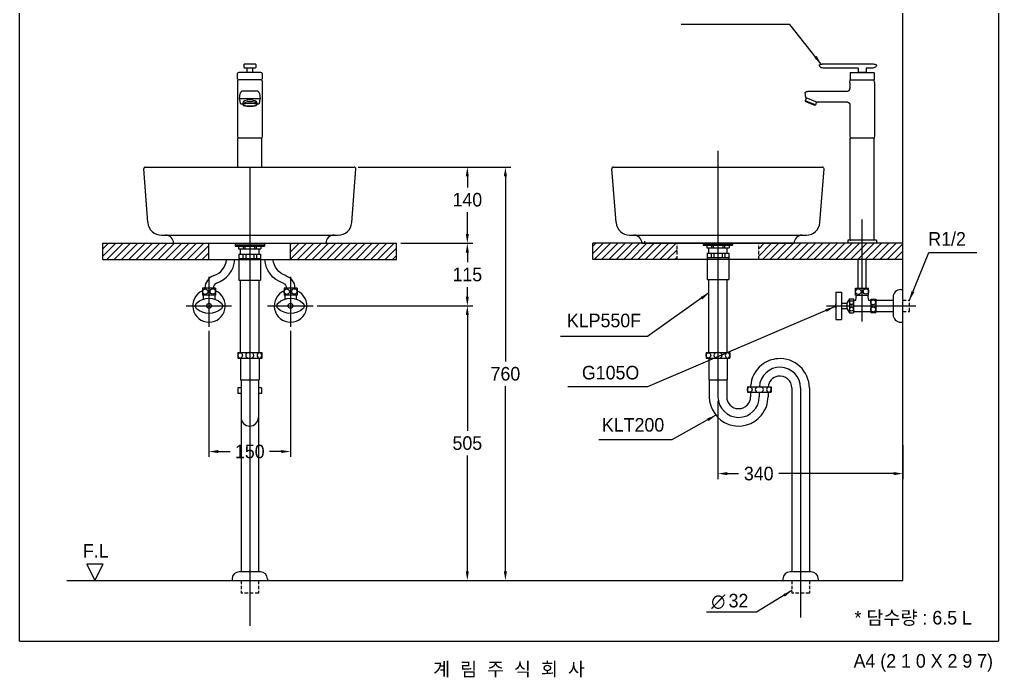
# Model space of a CAD drawing. Header units: millimetres. Extents: x 0 to 3800, y -67 to 2530.
# Drawn here: x 2000 to 3800, y -67 to 1143 of the extents above; entities that cross this region are included whole.
import ezdxf
from ezdxf.enums import TextEntityAlignment as Align
from ezdxf.lldxf.tags import DXFTag

# ---------------------------------------------------------------- set-up
doc = ezdxf.new("R2010")
doc.units = ezdxf.units.MM
doc.linetypes.add('DASHED2', pattern=[9.525, 6.35, -3.175])
for name, color, linetype in [('TEXT', 7, 'Continuous'), ('내부선 및 부속', 4, 'Continuous'), ('도각라인', 255, 'Continuous'), ('외형선', 3, 'Continuous'), ('점선', 6, 'DASHED2'), ('중심선', 1, 'DASHED'), ('치수선', 7, 'Continuous')]:
    doc.layers.add(name, color=color, linetype=linetype)
doc.styles.add('140911', font='HBATANG.TTF')
doc.styles.add('____', font='')
doc.styles.add('타이틀', font='H2GTRM.TTF', dxfattribs={"height": 25})
doc.styles.get('____').set_extended_font_data('굴림')
tags = doc.linetypes.add('DASHDOT', pattern=[70, 31, -13, 13, -13]).pattern_tags.tags
tags[10:11] = [DXFTag(74, 4), DXFTag(75, 0), DXFTag(340, '0'), DXFTag(46, 0.0), DXFTag(50, 0.0), DXFTag(44, 0.0), DXFTag(45, 0.0)]
tags[8:9] = [DXFTag(74, 4), DXFTag(75, 0), DXFTag(340, '0'), DXFTag(46, 0.0), DXFTag(50, 0.0), DXFTag(44, 0.0), DXFTag(45, 0.0)]
tags[6:7] = [DXFTag(74, 4), DXFTag(75, 0), DXFTag(340, '0'), DXFTag(46, 0.0), DXFTag(50, 0.0), DXFTag(44, 0.0), DXFTag(45, 0.0)]
tags[4:5] = [DXFTag(74, 4), DXFTag(75, 0), DXFTag(340, '0'), DXFTag(46, 0.0), DXFTag(50, 0.0), DXFTag(44, 0.0), DXFTag(45, 0.0)]
tags = doc.linetypes.add('DASHED', pattern=[25.72, 12.86, -12.86]).pattern_tags.tags
tags[6:7] = [DXFTag(74, 4), DXFTag(75, 0), DXFTag(340, '0'), DXFTag(46, 0.0), DXFTag(50, 0.0), DXFTag(44, 0.0), DXFTag(45, 0.0)]
tags[4:5] = [DXFTag(74, 4), DXFTag(75, 0), DXFTag(340, '0'), DXFTag(46, 0.0), DXFTag(50, 0.0), DXFTag(44, 0.0), DXFTag(45, 0.0)]
doc.dimstyles.new('MSADIM', dxfattribs={"dimtxt": 33, "dimasz": 17, "dimexe": 10, "dimexo": 7.5, "dimgap": 10, "dimtad": 0, "dimtih": 1, "dimtoh": 1, "dimdec": 0, "dimzin": 1, "dimdsep": 46, "dimtxsty": '____', "dimcen": 11.25, "dimadec": 0, "dimazin": 0, "dimtfac": 1, "dimtdec": 0, "dimtix": 1, "dimtmove": 0, "dimatfit": 3, "dimfxl": 1, "dimtolj": 1, "dimtzin": 1, "dimarcsym": 0})
pattern_1 = [(45, (730.329, 6491.065), (-6.735192, 6.735192), [])]
pattern_2 = [(45, (736.984, 6491.065), (-6.735192, 6.735192), [])]

# ---------------------------------------------------------------- blocks, each defined once
blk = doc.blocks.new('*D5')
at = {"layer": '치수선', "color": 0, "linetype": 'Continuous', "lineweight": -2, "transparency": 16777216}
for p, q in [((2622.8, 871.3), (2833.4, 871.3)), ((2823.4, 854.3), (2823.4, 834.1)), ((2823.4, 748.3), (2823.4, 788.4)), ((2700.9, 731.3), (2833.4, 731.3))]:
    blk.add_line(p, q, dxfattribs=at)
at = {"layer": '치수선', "color": 0, "linetype": 'Continuous', "transparency": 16777216}
for points in [[(2820.5, 854.3), (2826.2, 854.3), (2823.4, 871.3)], [(2820.5, 748.3), (2826.2, 748.3), (2823.4, 731.3)]]:
    blk.add_solid(points, dxfattribs=at)
at = {"layer": '치수선', "color": 0, "linetype": 'Continuous', "transparency": 16777216, "insert": (2823.4, 811.3), "char_height": 25, "attachment_point": 5, "style": '____'}
blk.add_mtext('\\A1;140', dxfattribs=at)
blk = doc.blocks.new('*D6')
at = {"layer": '치수선', "color": 0, "linetype": 'Continuous', "lineweight": -2, "transparency": 16777216}
for p, q in [((2700.9, 731.3), (2833.4, 731.3)), ((2823.4, 714.3), (2823.4, 696.6)), ((2823.4, 633.3), (2823.4, 650.9)), ((2547.2, 616.3), (2833.4, 616.3))]:
    blk.add_line(p, q, dxfattribs=at)
at = {"layer": '치수선', "color": 0, "linetype": 'Continuous', "transparency": 16777216}
for points in [[(2820.5, 714.3), (2826.2, 714.3), (2823.4, 731.3)], [(2820.5, 633.3), (2826.2, 633.3), (2823.4, 616.3)]]:
    blk.add_solid(points, dxfattribs=at)
at = {"layer": '치수선', "color": 0, "linetype": 'Continuous', "transparency": 16777216, "insert": (2823.4, 673.8), "char_height": 25, "attachment_point": 5, "style": '____'}
blk.add_mtext('\\A1;115', dxfattribs=at)
blk = doc.blocks.new('*D7')
at = {"layer": '치수선', "color": 0, "linetype": 'Continuous', "lineweight": -2, "transparency": 16777216}
for p, q in [((2547.2, 616.3), (2833.4, 616.3)), ((2823.4, 599.3), (2823.4, 386.6)), ((2823.4, 128.3), (2823.4, 340.9)), ((2760.9, 111.3), (2833.4, 111.3))]:
    blk.add_line(p, q, dxfattribs=at)
at = {"layer": '치수선', "color": 0, "linetype": 'Continuous', "transparency": 16777216}
for points in [[(2820.5, 599.3), (2826.2, 599.3), (2823.4, 616.3)], [(2820.5, 128.3), (2826.2, 128.3), (2823.4, 111.3)]]:
    blk.add_solid(points, dxfattribs=at)
at = {"layer": '치수선', "color": 0, "linetype": 'Continuous', "transparency": 16777216, "insert": (2823.4, 363.8), "char_height": 25, "attachment_point": 5, "style": '____'}
blk.add_mtext('\\A1;505', dxfattribs=at)
blk = doc.blocks.new('*D8')
at = {"layer": '치수선', "color": 0, "linetype": 'Continuous', "lineweight": -2, "transparency": 16777216}
for p, q in [((2622.8, 871.3), (2903.4, 871.3)), ((2893.4, 854.3), (2893.4, 514.1)), ((2893.4, 128.3), (2893.4, 468.4)), ((2830.9, 111.3), (2903.4, 111.3))]:
    blk.add_line(p, q, dxfattribs=at)
at = {"layer": '치수선', "color": 0, "linetype": 'Continuous', "transparency": 16777216}
for points in [[(2890.5, 854.3), (2896.2, 854.3), (2893.4, 871.3)], [(2890.5, 128.3), (2896.2, 128.3), (2893.4, 111.3)]]:
    blk.add_solid(points, dxfattribs=at)
at = {"layer": '치수선', "color": 0, "linetype": 'Continuous', "transparency": 16777216, "insert": (2893.4, 491.3), "char_height": 25, "attachment_point": 5, "style": '____'}
blk.add_mtext('\\A1;760', dxfattribs=at)
blk = doc.blocks.new('*D9')
at = {"layer": '치수선', "color": 0, "linetype": 'Continuous', "lineweight": -2, "transparency": 16777216}
for p, q in [((2348.3, 570.3), (2348.3, 338.4)), ((2498.3, 570.3), (2498.3, 338.4)), ((2365.3, 348.4), (2387.4, 348.4)), ((2481.3, 348.4), (2459.3, 348.4))]:
    blk.add_line(p, q, dxfattribs=at)
at = {"layer": '치수선', "color": 0, "linetype": 'Continuous', "transparency": 16777216}
for points in [[(2365.3, 351.2), (2365.3, 345.6), (2348.3, 348.4)], [(2481.3, 351.2), (2481.3, 345.6), (2498.3, 348.4)]]:
    blk.add_solid(points, dxfattribs=at)
at = {"layer": '치수선', "color": 0, "linetype": 'Continuous', "transparency": 16777216, "insert": (2423.3, 348.4), "char_height": 25, "attachment_point": 5, "style": '____'}
blk.add_mtext('\\A1;150', dxfattribs=at)
blk = doc.blocks.new('*D10')
at = {"layer": '치수선', "color": 0, "linetype": 'Continuous', "lineweight": -2, "transparency": 16777216}
for p, q in [((3284.3, 441.8), (3284.3, 297.8)), ((3624.3, 360.2), (3624.3, 297.8)), ((3301.3, 307.8), (3321.9, 307.8)), ((3607.3, 307.8), (3396.5, 307.8))]:
    blk.add_line(p, q, dxfattribs=at)
at = {"layer": '치수선', "color": 0, "linetype": 'Continuous', "transparency": 16777216}
for points in [[(3301.3, 310.7), (3301.3, 305), (3284.3, 307.8)], [(3607.3, 310.7), (3607.3, 305), (3624.3, 307.8)]]:
    blk.add_solid(points, dxfattribs=at)
at = {"layer": '치수선', "color": 0, "linetype": 'Continuous', "transparency": 16777216, "insert": (3359.2, 307.8), "char_height": 25, "attachment_point": 5, "style": '____'}
blk.add_mtext('\\A1;340', dxfattribs=at)

msp = doc.modelspace()

# ---------------------------------------------------------------- hatches: boundary and pattern name
at = {"layer": '점선'}
h = msp.add_hatch(dxfattribs=at)
h.set_pattern_fill('ANSI31', color=256, scale=3)
h.set_pattern_definition(pattern_1)
h.paths.add_polyline_path([(2348.3, 731.3), (2153.3, 731.3), (2153.3, 701.3), (2348.3, 701.3)])
h = msp.add_hatch(dxfattribs=at)
h.set_pattern_fill('ANSI31', color=256, scale=3)
h.set_pattern_definition(pattern_1)
h.paths.add_polyline_path([(2693.4, 731.3), (2498.3, 731.3), (2498.3, 701.3), (2693.4, 701.3)])
h = msp.add_hatch(dxfattribs=at)
h.set_pattern_fill('ANSI31', color=256, scale=3)
h.set_pattern_definition(pattern_2)
h.paths.add_polyline_path([(3209.3, 731.3), (3054.3, 731.3), (3054.3, 701.3), (3209.3, 701.3)])
h = msp.add_hatch(dxfattribs=at)
h.set_pattern_fill('ANSI31', color=256, scale=3)
h.set_pattern_definition(pattern_2)
h.paths.add_polyline_path([(3624.3, 731.3), (3359.3, 731.3), (3359.3, 701.3), (3624.3, 701.3)])

# ---------------------------------------------------------------- linework, layer by layer
msp.add_line((3267.3, 530.3), (3301.3, 530.3))
at = {"color": 3}
msp.add_line((3452.3, 111.3), (3452.3, 111.3), dxfattribs=at)
at = {"layer": '내부선 및 부속', "linetype": 'Continuous'}
for p, q in [((2443.9, 1045.3), (2402.9, 1045.3)), ((2412.7, 1054.4), (2412.7, 1060.1)), ((2413.5, 1061.1), (2433.2, 1061.1)), ((2433.2, 1053.4), (2413.7, 1053.4)), ((2417.6, 1053.4), (2417.6, 1045.4)), ((2429.1, 1045.4), (2417.6, 1045.4)), ((2429.1, 1045.4), (2429.1, 1053.4)), ((2434.2, 1060.1), (2434.2, 1054.4)), ((3542.2, 1053.4), (3479.2, 1053.4)), ((3527.9, 1045.3), (3527.4, 1044.8)), ((3527.4, 1044.8), (3527.4, 1031.8)), ((3527.9, 1045.3), (3570.9, 1045.3)), ((3542.2, 1053.4), (3542.2, 1045.4)), ((3556.5, 1045.4), (3542.2, 1045.4)), ((3545.4, 1045.4), (3542.8, 1045.4)), ((3547.6, 1045.4), (3551.2, 1045.4)), ((3554.4, 1045.4), (3553.4, 1045.4)), ((3567.4, 1053.4), (3556.5, 1053.4)), ((3556.5, 1053.4), (3556.5, 1045.4)), ((3564.4, 1045.3), (3564.9, 1045.3)), ((3570.9, 1045.3), (3571.4, 1044.8)), ((3571.4, 1044.8), (3571.4, 1031.8)), ((2400.9, 1033.8), (2400.9, 1043.3)), ((2400.9, 1029.8), (2400.9, 929.8)), ((2443.9, 1031.8), (2402.9, 1031.8)), ((2445.9, 1043.3), (2445.9, 1033.8)), ((2445.9, 1029.8), (2445.9, 929.8)), ((3526.9, 1026.8), (3527.4, 1031.8)), ((3526.9, 1026.8), (3526.9, 1015.7)), ((3527.4, 1031.8), (3571.4, 1031.8)), ((3571.9, 1026.8), (3571.4, 1031.8)), ((3571.9, 1026.8), (3571.9, 929.8)), ((2436.3, 1011.2), (2410.5, 1011.2)), ((3495.2, 1011.2), (3522.4, 1011.2)), ((2404.2, 997), (2405.5, 1006.9)), ((2442.5, 997), (2404.2, 997)), ((2404.2, 995.8), (2405.8, 988.9)), ((2441.9, 997), (2405.4, 997)), ((2441.1, 988.9), (2442.7, 995.8)), ((2441.3, 1006.8), (2442.5, 997)), ((3447.1, 998.8), (3444.8, 993.4)), ((3463.4, 985.9), (3444.8, 993.4)), ((3445.3, 992.3), (3462.3, 985.4)), ((3446, 999.2), (3466.7, 990.9)), ((3447.1, 998.8), (3465.6, 991.3)), ((3465.6, 991.3), (3463.4, 985.9)), ((3468.5, 990.6), (3468.5, 990.6)), ((3468.5, 990.6), (3468.5, 990.6)), ((3522.4, 990.6), (3468.5, 990.6)), ((3522.4, 990.6), (3522.4, 990.6)), ((2406.8, 987.9), (2410.3, 987.9)), ((2436.6, 987.9), (2439.9, 987.9)), ((3526.9, 986.1), (3526.9, 929.8)), ((2400.9, 929.8), (2401.4, 924.8)), ((2445.4, 924.8), (2401.4, 924.8)), ((2401.4, 871.3), (2401.4, 924.8)), ((2445.9, 929.8), (2445.4, 924.8)), ((2445.4, 871.3), (2445.4, 924.8)), ((3526.9, 929.8), (3527.4, 924.8)), ((3571.4, 924.8), (3527.4, 924.8)), ((3527.4, 736.8), (3527.4, 924.8)), ((3571.9, 929.8), (3571.4, 924.8)), ((3571.4, 736.8), (3571.4, 924.8)), ((2396.3, 731.3), (2396.3, 726.3)), ((2396.3, 728.3), (2450.3, 728.3)), ((2396.3, 726.3), (2450.3, 726.3)), ((2402.8, 726.3), (2402.8, 721.3)), ((2402.8, 721.3), (2443.8, 721.3)), ((2406.3, 711.3), (2406.3, 721.3)), ((2411.3, 726.3), (2411.3, 721.3)), ((2414.3, 726.3), (2414.3, 721.3)), ((2432.3, 726.3), (2432.3, 721.3)), ((2435.3, 726.3), (2435.3, 721.3)), ((2440.3, 711.3), (2440.3, 721.3)), ((2443.8, 726.3), (2443.8, 721.3)), ((2450.3, 731.3), (2450.3, 726.3)), ((3257.3, 731.3), (3257.3, 727.9)), ((3257.3, 729.9), (3311.3, 729.9)), ((3257.3, 727.9), (3311.3, 727.9)), ((3263.8, 727.9), (3263.8, 722.9)), ((3263.8, 722.9), (3304.8, 722.9)), ((3267.3, 712.9), (3267.3, 722.9)), ((3272.3, 727.9), (3272.3, 722.9)), ((3275.3, 727.9), (3275.3, 722.9)), ((3293.3, 727.9), (3293.3, 722.9)), ((3296.3, 727.9), (3296.3, 722.9)), ((3301.3, 712.9), (3301.3, 722.9)), ((3304.8, 727.9), (3304.8, 722.9)), ((3311.3, 731.3), (3311.3, 727.9)), ((3522.8, 736.8), (3522.8, 731.3)), ((3575.8, 736.8), (3522.8, 736.8)), ((3527.4, 736.8), (3528.9, 736.8)), ((3569.9, 736.8), (3569.8, 736.8)), ((3571.4, 736.8), (3569.9, 736.8)), ((3575.8, 736.8), (3575.8, 731.3)), ((2403.3, 711.3), (2403.3, 663.3)), ((2403.3, 711.3), (2443.3, 711.3)), ((2403.3, 703.3), (2443.3, 703.3)), ((2406.3, 703.3), (2440.3, 703.3)), ((2410.8, 711.3), (2410.8, 703.3)), ((2415.8, 711.3), (2415.8, 703.3)), ((2430.8, 711.3), (2430.8, 703.3)), ((2435.8, 711.3), (2435.8, 703.3)), ((2443.3, 711.3), (2443.3, 666.5)), ((3264.3, 712.9), (3264.3, 664.9)), ((3264.3, 712.9), (3304.3, 712.9)), ((3264.3, 704.9), (3304.3, 704.9)), ((3267.3, 704.9), (3301.3, 704.9)), ((3271.8, 712.9), (3271.8, 704.9)), ((3276.8, 712.9), (3276.8, 704.9)), ((3291.8, 712.9), (3291.8, 704.9)), ((3296.8, 712.9), (3296.8, 704.9)), ((3304.3, 712.9), (3304.3, 664.9)), ((3541.8, 649), (3541.8, 701.3)), ((3556.8, 649), (3556.8, 701.3)), ((2443.3, 666.5), (2443.3, 663.3)), ((2336.3, 649), (2336.3, 636)), ((2360.3, 649), (2336.3, 649)), ((2360.3, 649), (2360.3, 636)), ((2403.3, 663.3), (2443.3, 663.3)), ((2406.3, 530.3), (2406.3, 663.3)), ((2440.3, 530.3), (2440.3, 663.3)), ((2486.3, 649), (2486.3, 636)), ((2510.3, 649), (2486.3, 649)), ((2510.3, 649), (2510.3, 636)), ((3264.3, 664.9), (3304.3, 664.9)), ((3267.3, 530.3), (3267.3, 664.9)), ((3301.3, 530.3), (3301.3, 664.9)), ((3537.3, 649), (3561.3, 649)), ((3537.3, 636), (3537.3, 649)), ((3561.3, 636), (3561.3, 649)), ((2360.3, 636), (2336.3, 636)), ((2337.8, 636), (2337.8, 628.6)), ((2358.8, 636), (2358.8, 628.6)), ((2510.3, 636), (2486.3, 636)), ((2487.8, 636), (2487.8, 628.6)), ((2508.8, 636), (2508.8, 628.6)), ((3501.3, 641.3), (3501.3, 591.3)), ((3501.3, 641.3), (3511.3, 641.3)), ((3511.3, 641.3), (3511.3, 591.3)), ((3537.3, 636), (3561.3, 636)), ((3537.8, 626.5), (3539.3, 636)), ((3559.3, 636), (3560.8, 626.5)), ((3606.3, 632.3), (3606.3, 600.3)), ((3620.3, 646.3), (3624.3, 646.3)), ((3511.3, 621), (3521.3, 621)), ((3526.3, 629.3), (3521.3, 621)), ((3521.3, 621), (3521.3, 611.5)), ((3526.3, 629.3), (3526.3, 603.3)), ((3526.3, 629.3), (3533.3, 629.3)), ((3533.3, 629.3), (3533.3, 603.3)), ((3533.3, 626.5), (3537.8, 626.5)), ((3560.8, 626.5), (3565.3, 626.5)), ((3565.3, 628.8), (3565.3, 603.8)), ((3565.3, 628.8), (3574.3, 628.8)), ((3574.3, 628.8), (3574.3, 603.8)), ((3574.3, 626.5), (3606.3, 626.5)), ((3511.3, 611.5), (3521.3, 611.5)), ((3521.3, 611.5), (3526.3, 603.3)), ((3526.3, 603.3), (3533.3, 603.3)), ((3533.3, 606), (3565.3, 606)), ((3565.3, 603.8), (3574.3, 603.8)), ((3574.3, 606), (3606.3, 606)), ((3501.3, 591.3), (3511.3, 591.3)), ((3620.3, 586.3), (3624.3, 586.3)), ((2401.3, 530.3), (2445.3, 530.3)), ((2401.3, 530.3), (2401.3, 520.3)), ((2445.3, 530.3), (2445.3, 520.3)), ((3262.3, 530.3), (3306.3, 530.3)), ((3262.3, 530.3), (3262.3, 520.3)), ((3306.3, 530.3), (3306.3, 520.3)), ((2401.3, 520.3), (2445.3, 520.3)), ((2406.3, 520.3), (2406.3, 480.3)), ((2440.3, 520.3), (2440.3, 480.3)), ((3262.3, 520.3), (3306.3, 520.3)), ((3267.3, 520.3), (3267.3, 480.3)), ((3301.3, 520.3), (3301.3, 480.3)), ((2406.3, 480.3), (2440.3, 480.3)), ((2407.3, 480.3), (2407.3, 127.3)), ((2439.3, 480.3), (2439.3, 127.3)), ((3267.3, 480.3), (3301.3, 480.3)), ((3268.3, 480.3), (3268.3, 449.3)), ((3300.3, 480.3), (3300.3, 449.3)), ((3344.3, 467.3), (3344.3, 468.4)), ((2401.6, 465.3), (2401.6, 455.3)), ((2407.3, 465.3), (2401.6, 465.3)), ((2407.3, 455.3), (2401.6, 455.3)), ((2445.1, 465.3), (2439.3, 465.3)), ((2445.1, 455.3), (2439.3, 455.3)), ((2445.1, 465.3), (2445.1, 455.3)), ((3338.3, 467.3), (3364.3, 467.3)), ((3338.3, 467.3), (3338.3, 457.3)), ((3338.3, 457.3), (3364.3, 457.3)), ((3344.3, 457.3), (3344.3, 449.3)), ((3364.3, 467.3), (3382.3, 467.3)), ((3364.3, 457.3), (3382.3, 457.3)), ((3376.3, 457.3), (3376.3, 449.3)), ((3382.3, 467.3), (3382.3, 457.3)), ((3420.3, 465.3), (3420.3, 127.3)), ((3452.3, 465.3), (3452.3, 127.3)), ((2442.8, 127.3), (2403.8, 127.3)), ((3455.8, 127.3), (3416.8, 127.3)), ((2390.8, 114.3), (2390.8, 111.3)), ((2439.3, 111.3), (2439.3, 111.3)), ((2455.8, 114.3), (2455.8, 111.3)), ((3403.8, 114.3), (3403.8, 111.3)), ((3468.8, 114.3), (3468.8, 111.3))]:
    msp.add_line(p, q, dxfattribs=at)
at = {"layer": '내부선 및 부속'}
for p, q in [((2268.3, 746.3), (2578.3, 746.3)), ((3129.3, 746.3), (3439.3, 746.3))]:
    msp.add_line(p, q, dxfattribs=at)
at = {"layer": '내부선 및 부속', "linetype": 'Continuous', "flags": 128}
for points in [[(2484.5, 657.9, -0.300072), (2451, 701.3)], [(2489.4, 672.1, -0.291161), (2466, 701.3)], [(2489.4, 672.1, -0.321708), (2505.8, 649)], [(2484.5, 657.9, -0.323088), (2490.8, 649)], [(2325.6, 621.4, -0.388889), (2371.1, 621.4)], [(2475.6, 621.4, -0.388889), (2521.1, 621.4)], [(2325.6, 611.1, -0.44), (2325.6, 621.4)], [(2371.1, 621.4, -0.44), (2371.1, 611.1)], [(2475.6, 611.1, -0.44), (2475.6, 621.4)], [(2521.1, 621.4, -0.44), (2521.1, 611.1)], [(2371.1, 611.1, -0.388889), (2325.6, 611.1)], [(2521.1, 611.1, -0.388889), (2475.6, 611.1)], [(2405.6, 520.3, -0.859727), (2405.6, 530.2)], [(2405.6, 530.2, -0.859727), (2405.6, 520.3)], [(3266.6, 520.3, -0.859727), (3266.6, 530.2)], [(3266.6, 530.2, -0.859727), (3266.6, 520.3)], [(3342.6, 457.3, -0.859727), (3342.6, 467.2)], [(3342.6, 467.2, -0.859727), (3342.6, 457.3)]]:
    msp.add_lwpolyline(points, format="xyb", dxfattribs=at)
at = {"layer": '내부선 및 부속', "linetype": 'Continuous'}
for centre, radius in [((2341.4, 642.4), 5), ((2355.3, 642.7), 5), ((2491.4, 642.4), 5), ((2505.3, 642.7), 5), ((3542.3, 642.4), 5), ((3556.3, 642.7), 5), ((2348.3, 616.3), 4.5), ((2498.3, 616.3), 4.5), ((3529.8, 622.3), 3.5), ((3529.8, 610.3), 3.5), ((3569.8, 622.8), 4.5), ((3569.8, 609.8), 4.5)]:
    msp.add_circle(centre, radius, dxfattribs=at)
for centre, radius, start, end in [((2402.9, 1043.3), 2, 90, 180), ((2413.7, 1054.4), 1, 180, 270), ((2433.2, 1054.4), 1, 270, 0), ((2443.9, 1043.3), 2, 0, 90), ((2402.9, 1033.8), 2, 180, 270), ((2402.9, 1029.8), 2, 90, 180), ((2443.9, 1033.8), 2, 270, 0), ((2443.9, 1029.8), 2, 0.0003, 90), ((2410.5, 1006.2), 5, 90, 172.2348), ((2436.3, 1006.2), 5, 7.0132, 90), ((3522.4, 1015.7), 4.5, 270.0001, 359.9999), ((3445.6, 993.1), 0.8, 158, 248), ((3446.4, 1000.3), 1.2, 195.3752, 247.8823), ((3462.6, 986.2), 0.8, 248, 338), ((2346.1, 705), 34.8, 288.8443, 353.7782), ((2346.1, 705), 49.8, 288.8443, 355.6564), ((2365.2, 649.1), 24.3, 108.8443, 180.1778), ((2365.2, 649.1), 9.31, 108.8443, 180.4644), ((2348.3, 616.3), 30, 113.5782, 66.4218), ((2498.3, 616.3), 30, 113.5782, 66.4218), ((3620.3, 632.3), 14, 90, 180), ((3507.8, 616.3), 7.84, 144.9654, 215.0346), ((3620.3, 600.3), 14, 180, 270), ((2420.8, 525.3), 5, 90, 270), ((2425.8, 525.3), 5, 270, 90), ((2441.8, 525.3), 5, 98.6269, 261.3731), ((2440.3, 525.3), 5, 278.6269, 81.3731), ((3281.8, 525.3), 5, 90, 270), ((3286.8, 525.3), 5, 270, 90), ((3302.8, 525.3), 5, 98.6269, 261.3731), ((3301.3, 525.3), 5, 278.6269, 81.3731), ((3398.3, 465.3), 54, 128.8985, 176.6714), ((3398.3, 465.3), 54, 94.1511, 128.8985), ((3398.3, 465.3), 54, 0, 94.1511), ((3398.3, 465.3), 22, 100.2345, 174.7841), ((3398.3, 465.3), 22, 0, 100.2345), ((3357.8, 462.3), 5, 134.3525, 225.6475), ((3357.8, 462.3), 5, 90, 134.3525), ((3357.8, 462.3), 5, 225.6475, 270), ((3357.8, 462.3), 5, 269.9983, 270), ((3362.8, 462.3), 5, 72.5424, 90), ((3362.8, 462.3), 5, 270, 287.4576), ((3362.8, 462.3), 5, 270, 270.0017), ((3362.8, 462.3), 5, 287.4559, 72.5441), ((3378.8, 462.3), 5, 98.6269, 261.3731), ((3377.3, 462.3), 5, 278.6269, 81.3731), ((3322.3, 449.3), 54, 180, 321.0576), ((3322.3, 449.3), 22, 180, 0), ((3322.3, 449.3), 54, 321.0576, 0), ((2423.3, 411.3), 16, 180, 0), ((2403.8, 114.3), 13, 90, 180), ((2442.8, 114.3), 13, 0, 90), ((3416.8, 114.3), 13, 90, 180), ((3455.8, 114.3), 13, 0, 90)]:
    msp.add_arc(centre, radius, start, end, dxfattribs=at)
for points in [[(2412.7, 1060.1), (2412.7, 1060.7), (2413.1, 1061.1), (2413.5, 1061.1)], [(2433.2, 1061.1), (2433.8, 1061.1), (2434.2, 1060.7), (2434.2, 1060.1)], [(2405.4, 997), (2404.6, 997), (2404, 996.2), (2404.2, 995.8)], [(2442.7, 995.8), (2442.9, 996.2), (2442.3, 997), (2441.9, 997)], [(2405.8, 988.9), (2405.8, 988.5), (2406.2, 987.9), (2406.8, 987.9)], [(2439.9, 987.9), (2440.5, 987.9), (2440.9, 988.5), (2441.1, 988.9)]]:
    msp.add_open_spline(points, degree=3, dxfattribs=at)
for points, knots in [([(3470.7, 1058.6), (3470.7, 1058.8), (3470.9, 1059.3), (3471.4, 1059.7), (3472.1, 1060), (3472.9, 1060.3), (3473.8, 1060.6), (3474.6, 1060.7), (3475.5, 1060.9), (3476.4, 1061), (3477.4, 1061.1), (3478.3, 1061.1), (3478.9, 1061.1), (3479.2, 1061.1)], [0, 0, 0, 0, 0.062574, 0.137777, 0.222772, 0.313755, 0.407995, 0.504309, 0.602048, 0.700816, 0.800237, 0.90008, 1, 1, 1, 1]), ([(3479.2, 1053.4), (3478.1, 1053.4), (3476.3, 1053.6), (3474.1, 1054.3), (3472.6, 1055.2), (3471.2, 1056.6), (3470.7, 1057.9), (3470.7, 1058.6)], [0, 0, 0, 0, 0.3117, 0.471079, 0.633976, 0.809504, 1, 1, 1, 1]), ([(3479.2, 1061.1), (3495.6, 1061.1), (3520.2, 1061.1), (3548.9, 1061.1), (3561.7, 1061.1), (3566.8, 1061.1), (3568.8, 1061.1), (3571.3, 1060.9), (3573.7, 1060.3), (3575.3, 1059.7), (3575.9, 1059), (3575.9, 1058.6)], [0, 0, 0, 0, 0.504918, 0.757377, 0.883606, 0.899385, 0.915159, 0.946434, 0.976348, 0.989683, 1, 1, 1, 1]), ([(3575.9, 1058.6), (3575.9, 1058), (3575.4, 1056.7), (3573.6, 1054.9), (3570.8, 1053.6), (3568.5, 1053.4), (3567.4, 1053.4)], [0, 0, 0, 0, 0.174343, 0.365698, 0.687821, 1, 1, 1, 1]), ([(3444.3, 1008), (3444.3, 1008.1), (3444.4, 1008.2), (3444.4, 1008.5), (3444.6, 1008.9), (3445.2, 1009.5), (3446.4, 1010.1), (3447.9, 1010.5), (3450, 1011), (3452.8, 1011.2), (3456.1, 1011.2), (3459.3, 1011.2), (3463.7, 1011.2), (3471.3, 1011.2), (3482.2, 1011.2), (3490.9, 1011.2), (3495.2, 1011.2)], [0, 0, 0, 0, 0.003918, 0.007733, 0.015082, 0.029504, 0.058842, 0.089185, 0.12039, 0.1835, 0.2468, 0.309569, 0.372335, 0.497866, 0.748934, 1, 1, 1, 1]), ([(2423.4, 995.2), (2430.7, 995.2), (2436.6, 992.2), (2436.6, 988.7), (2436.6, 988.7), (2436.6, 986.5), (2436.6, 986.5), (2436.6, 984.1), (2428.1, 983.2), (2423.7, 983.2), (2423.7, 983.2), (2423.4, 983.2), (2423.4, 983.2), (2423.2, 983.2), (2423.2, 983.2), (2423, 983.2), (2418.8, 983.2), (2410.7, 983.9), (2410.5, 986.3), (2410.5, 986.3), (2410.3, 988.7), (2410.3, 988.7), (2410.3, 992.2), (2416.2, 995.2), (2423.4, 995.2)], [0, 0, 0, 0, 0.125, 0.125, 0.125, 0.25, 0.25, 0.25, 0.375, 0.375, 0.375, 0.5, 0.5, 0.5, 0.625, 0.625, 0.625, 0.75, 0.75, 0.75, 0.875, 0.875, 0.875, 1, 1, 1, 1]), ([(2423.7, 991.6), (2430.7, 991.6), (2436.6, 989.1), (2436.6, 986.7), (2436.6, 984.5), (2430.7, 983.2), (2423.7, 983.2), (2416.6, 983.2), (2410.5, 984.1), (2410.5, 986.3), (2410.5, 988.7), (2416.6, 991.6), (2423.7, 991.6)], [0, 0, 0, 0, 0.25, 0.25, 0.25, 0.5, 0.5, 0.5, 0.75, 0.75, 0.75, 1, 1, 1, 1]), ([(3444.3, 1008), (3444.4, 1007.3), (3444.4, 1006.4), (3444.5, 1005), (3444.5, 1004.1), (3444.6, 1003.3), (3444.7, 1002.7), (3444.8, 1002), (3445, 1001.2), (3445.1, 1000.6), (3445.2, 1000.2), (3445.3, 1000)], [0, 0, 0, 0, 0.240459, 0.365907, 0.504625, 0.599981, 0.649894, 0.749649, 0.836984, 0.945658, 1, 1, 1, 1]), ([(3466.7, 990.9), (3466.7, 990.9), (3466.8, 990.9), (3466.9, 990.9), (3466.9, 990.8), (3467, 990.8)], [0, 0, 0, 0, 0.322795, 0.658495, 1, 1, 1, 1]), ([(3467, 990.8), (3467, 990.8), (3467.1, 990.8), (3467.2, 990.8), (3467.3, 990.8), (3467.3, 990.8)], [0, 0, 0, 0, 0.346349, 0.680293, 1, 1, 1, 1]), ([(3468.5, 990.6), (3468.5, 990.6), (3468.1, 990.7), (3468, 990.7), (3467.5, 990.7), (3467.3, 990.8)], [0, 0, 0, 0, 0.10496, 0.426937, 1, 1, 1, 1]), ([(3522.4, 990.6), (3522.6, 990.6), (3522.9, 990.6), (3523.2, 990.6), (3523.4, 990.5), (3523.7, 990.4), (3523.9, 990.4), (3524.2, 990.3), (3524.4, 990.2), (3524.6, 990.1), (3524.8, 989.9), (3525, 989.8), (3525.2, 989.6), (3525.4, 989.4), (3525.6, 989.3), (3525.8, 989.1), (3525.9, 988.9), (3526.1, 988.7), (3526.2, 988.5), (3526.4, 988.2), (3526.5, 988), (3526.6, 987.8), (3526.6, 987.6), (3526.7, 987.3), (3526.8, 987.1), (3526.8, 986.9), (3526.9, 986.6), (3526.9, 986.3), (3526.9, 986.1)], [0, 0, 0, 0, 0.09535, 0.114792, 0.158679, 0.181318, 0.227451, 0.250676, 0.29787, 0.32156, 0.369553, 0.39357, 0.442074, 0.466268, 0.514971, 0.539186, 0.587771, 0.611849, 0.660005, 0.683794, 0.731224, 0.754583, 0.801016, 0.823818, 0.868935, 0.890357, 0.934424, 1, 1, 1, 1]), ([(2423.7, 983.2), (2430.3, 983.2), (2435.8, 984.5), (2435.8, 986.1), (2435.8, 987.7), (2430.3, 988.9), (2423.7, 988.9), (2417.2, 988.9), (2411.7, 987.7), (2411.7, 986.1), (2411.7, 984.5), (2417.2, 983.2), (2423.7, 983.2)], [0, 0, 0, 0, 0.25, 0.25, 0.25, 0.5, 0.5, 0.5, 0.75, 0.75, 0.75, 1, 1, 1, 1]), ([(2423.7, 983.2), (2430.3, 983.2), (2435.8, 984.5), (2435.8, 986.1), (2435.8, 987.7), (2430.3, 988.9), (2423.7, 988.9), (2417.2, 988.9), (2411.7, 987.7), (2411.7, 986.1), (2411.7, 984.5), (2417.2, 983.2), (2423.7, 983.2)], [0, 0, 0, 0, 0.25, 0.25, 0.25, 0.5, 0.5, 0.5, 0.75, 0.75, 0.75, 1, 1, 1, 1])]:
    msp.add_open_spline(points, degree=3, knots=knots, dxfattribs=at)
at = {"layer": '도각라인', "color": 7}
for p, q in [((2000, 0), (2000, 2530)), ((3800, 2530), (3800, 0)), ((2000, 0), (3800, 0))]:
    msp.add_line(p, q, dxfattribs=at)
at = {"layer": '외형선', "linetype": 'Continuous'}
for p, q in [((3624.3, 111.3), (3624.3, 1216.3)), ((2235.9, 769.3), (2228.4, 868)), ((2231.3, 871.3), (2615.3, 871.3)), ((2610.8, 769.3), (2618.3, 868)), ((3089.3, 871.3), (3476.3, 871.3)), ((3096.9, 769.3), (3089.4, 868)), ((3471.8, 769.3), (3479.3, 868)), ((2260.8, 746.3), (2268.3, 746.3)), ((2578.3, 746.3), (2585.8, 746.3)), ((3121.8, 746.3), (3129.3, 746.3)), ((3439.3, 746.3), (3446.8, 746.3)), ((2153.3, 731.3), (2473.3, 731.3)), ((2153.3, 701.3), (2153.3, 731.3)), ((2220.8, 731.3), (2693.4, 731.3)), ((2283.3, 731.3), (2563.3, 731.3)), ((2348.3, 701.3), (2348.3, 731.3)), ((2498.3, 701.3), (2498.3, 731.3)), ((2693.3, 701.3), (2693.3, 731.3)), ((3624.3, 731.3), (3054.3, 731.3)), ((3054.3, 701.3), (3054.3, 731.3)), ((3144.3, 731.3), (3424.3, 731.3)), ((3149.3, 735.3), (3149.3, 731.3)), ((3149.3, 731.3), (3419.3, 731.3)), ((2153.3, 701.3), (2693.4, 701.3)), ((3624.3, 701.3), (3054.3, 701.3)), ((2153.6, 141.3), (2123.6, 141.3)), ((2123.6, 141.3), (2138.6, 111.3)), ((2138.6, 111.3), (2153.6, 141.3)), ((2086.7, 111.3), (3624.3, 111.3))]:
    msp.add_line(p, q, dxfattribs=at)
for centre, radius, start, end in [((2231.3, 868.3), 3, 90, 184.3834), ((2615.3, 868.3), 3, 355.6166, 90), ((3092.3, 868.3), 3, 90, 184.3834), ((3476.3, 868.3), 3, 355.6166, 90), ((2260.8, 771.3), 25, 184.3834, 270), ((2585.8, 771.3), 25, 270, 355.6166), ((3121.8, 771.3), 25, 184.3834, 270), ((3446.8, 771.3), 25, 270, 355.6166), ((2268.3, 731.3), 15, 0, 90), ((2578.3, 731.3), 15, 90, 180), ((3129.3, 731.3), 15, 0, 90), ((3439.3, 731.3), 15, 90, 180)]:
    msp.add_arc(centre, radius, start, end, dxfattribs=at)
at = {"layer": '점선'}
for p, q in [((3209.3, 701.3), (3209.3, 731.3)), ((3359.3, 701.3), (3359.3, 731.3)), ((3624.3, 626.5), (3636.3, 626.5)), ((3636.3, 606), (3636.3, 626.5)), ((3624.3, 606), (3636.3, 606)), ((2407.3, 111.2), (2407.3, 88.2)), ((2439.3, 111.2), (2439.3, 88.2)), ((3420.3, 111.2), (3420.3, 88.2)), ((3452.3, 111.2), (3452.3, 88.2)), ((2439.3, 88.2), (2407.3, 88.2)), ((3452.3, 88.2), (3420.3, 88.2))]:
    msp.add_line(p, q, dxfattribs=at)
at = {"layer": '중심선', "linetype": 'DASHDOT'}
for p, q in [((3284.3, 901.3), (3284.3, 449.3)), ((2423.3, 871.3), (2423.3, 28.2)), ((3549.3, 587.3), (3549.3, 775.3)), ((2348.3, 669.7), (2348.3, 577.8)), ((2498.3, 669.7), (2498.3, 577.8)), ((2306.2, 616.3), (2389.7, 616.3)), ((2456.2, 616.3), (2539.7, 616.3)), ((3484, 616.3), (3647.9, 616.3)), ((3360.3, 457.3), (3360.3, 449.3)), ((3436.3, 465.3), (3436.3, 43.3))]:
    msp.add_line(p, q, dxfattribs=at)
for centre, start, end in [((3398.3, 465.3), 0, 176.6714), ((3322.3, 449.3), 180, 0)]:
    msp.add_arc(centre, 38, start, end, dxfattribs=at)

# ---------------------------------------------------------------- texts
at = {"layer": 'TEXT', "style": '타이틀'}
msp.add_text('F.L', height=25, dxfattribs=at).set_placement((2140.1, 165.9), align=Align.MIDDLE)
for s, p in [('* 담수량 : 6.5 L', (3643.3, 42.9)), ('계  림  주  식  회  사', (2900, -51.7))]:
    msp.add_text(s, height=25, dxfattribs=at).set_placement(p, align=Align.MIDDLE_CENTER)
msp.add_text('A4 (2 1 0 X 2 9 7)', height=25, dxfattribs=at).set_placement((3790, -36.5), align=Align.MIDDLE_RIGHT)
at = {"layer": 'TEXT', "char_height": 25, "width": 380.447, "attachment_point": 1, "line_spacing_factor": 0.963855, "style": '타이틀'}
for s, insert in [('\\A1;KLP550F', (3006.5, 601.9)), ('\\A1;G105O', (3034.1, 506)), ('\\A1;KLT200', (3070.9, 410))]:
    msp.add_mtext(s, dxfattribs=dict(at, insert=insert))
at = {"layer": '치수선'}
for s, style, p in [('∅', '140911', (3271.9, 60.4)), ('32', '타이틀', (3303.8, 61.8))]:
    msp.add_text(s, height=25, dxfattribs=dict(at, style=style)).set_placement(p)
at = {"layer": '치수선', "insert": (3671.1, 751.9), "char_height": 25, "width": 380.447, "attachment_point": 1, "line_spacing_factor": 0.963855, "style": '타이틀'}
msp.add_mtext('\\A1;R1/2', dxfattribs=at)

# ---------------------------------------------------------------- dimensions: what is measured, and where the dimension line sits
at = {"layer": '치수선', "linetype": 'Continuous'}
for base, p2, picture, middle in [((2823.4, 731.3), (2693.4, 731.3), '*D5', (2823.4, 811.3)), ((2893.4, 111.3), (2823.4, 111.3), '*D8', (2893.4, 491.3))]:
    dim = msp.add_linear_dim(base=base, p1=(2615.3, 871.3), p2=p2, angle=90, dimstyle='MSADIM', override={"dimtxt": 25}, dxfattribs=at)
    dim.commit()
    dim.dimension.update_dxf_attribs({"geometry": picture, "text_midpoint": middle, "dimtype": 160})
for base, p1, p2, picture, middle in [((2823.4, 616.3), (2693.4, 731.3), (2539.7, 616.3), '*D6', (2823.4, 673.8)), ((2823.4, 111.3), (2539.7, 616.3), (2753.4, 111.3), '*D7', (2823.4, 363.8))]:
    dim = msp.add_linear_dim(base=base, p1=p1, p2=p2, angle=90, dimstyle='MSADIM', override={"dimtxt": 25}, dxfattribs=at)
    dim.commit()
    dim.dimension.update_dxf_attribs({"geometry": picture, "text_midpoint": middle})
for base, p1, p2, picture, middle in [((2498.3, 348.4), (2348.3, 577.8), (2498.3, 577.8), '*D9', (2423.3, 348.4)), ((3624.3, 307.8), (3284.3, 449.3), (3624.3, 367.7), '*D10', (3359.2, 307.8))]:
    dim = msp.add_linear_dim(base=base, p1=p1, p2=p2, dimstyle='MSADIM', override={"dimtxt": 25}, dxfattribs=at)
    dim.commit()
    dim.dimension.update_dxf_attribs({"geometry": picture, "text_midpoint": middle, "dimtype": 160})

# ---------------------------------------------------------------- leaders
for points in [[(3474.1, 1060.7), (3416.6, 1133.8), (3216.7, 1133.8)], [(3267.7, 640), (3154.4, 560), (2994.9, 560)], [(3498.5, 614.3), (3154.8, 467.5), (3007.9, 467.5)], [(3280.5, 415.1), (3199.5, 370.1), (3065.3, 370.1)]]:
    msp.add_leader(points, dimstyle='MSADIM', override={"dimtxt": 25}, dxfattribs=at)
at = {"layer": '치수선'}
msp.add_leader([(3636.3, 626.5), (3672.1, 714.2), (3760.3, 714.2)], dimstyle='MSADIM', override={"dimtxt": 25}, dxfattribs=at)
msp.add_leader([(3420.3, 92.8), (3355, 53), (3263.3, 53)], dimstyle='MSADIM', dxfattribs=at)

doc.saveas('drawing.dxf')
